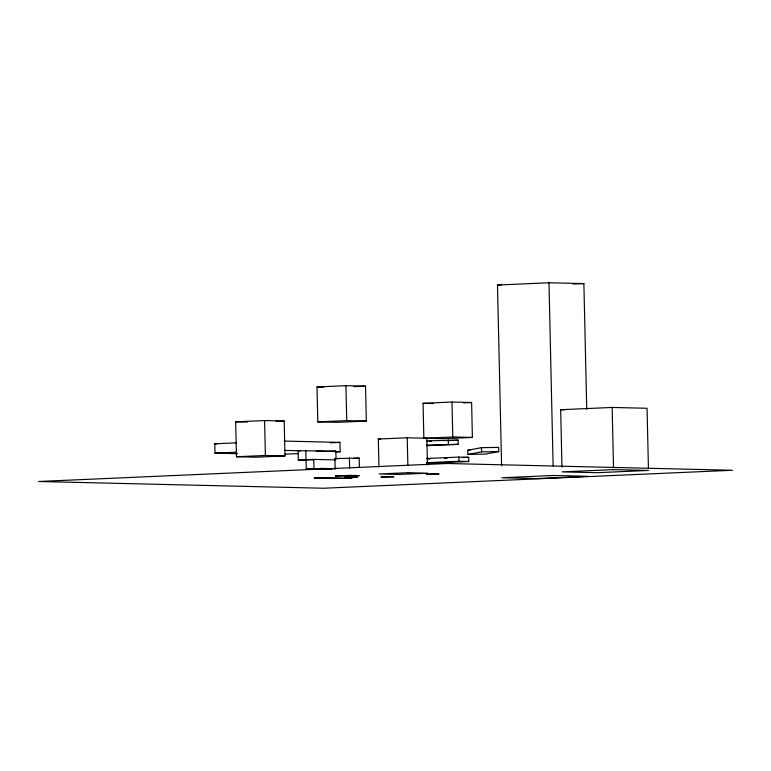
<?xml version="1.0" encoding="UTF-8"?>
<svg xmlns="http://www.w3.org/2000/svg" width="771" height="771" viewBox="0 0 771 771"><rect width="100%" height="100%" fill="white"/><g stroke="black" fill="none" stroke-linecap="round" stroke-linejoin="round"><path stroke-width="1.16" d="M467.795 450.225L481.49 447.672L498.654 447.382L498.741 451.575L485.055 454.129L467.891 454.418L467.795 450.225L470.088 450.187M467.891 454.418L481.586 451.864L498.741 451.575M501.593 465.78L497.488 285.029L548.971 282.764L583.878 283.583L586.731 409.276M573.104 284.065L583.878 283.583M317.006 386.946L345.928 385.673L365.541 386.146L366.341 421.072L337.419 422.344L317.806 421.882L317.006 386.946L323.936 387.109M353.976 386.647L365.541 386.146M423.067 403.31L451.989 402.038L471.601 402.51L472.392 437.436L443.47 438.709L423.857 438.236L423.067 403.31L433.447 403.561M463.496 402.867L471.601 402.51M235.666 421.824L264.588 420.552L284.2 421.014L285 455.94L256.078 457.213L236.466 456.75L235.666 421.824L247.202 422.103M276.105 421.371L284.2 421.014M561.972 467.101L560.671 409.709L612.155 407.445L647.062 408.273L648.421 468.055M317.806 421.882L346.728 420.609L366.341 421.072M237.564 453.666L215.003 453.136L214.791 443.797L236.311 442.853M378.956 466.985L378.32 439.046L407.242 437.774L426.855 438.236L427.462 465.009M423.857 438.236L452.779 436.964L472.392 437.436M330.374 442.814L339.934 442.39L340.146 451.729L335.366 451.941M426.614 440.867L458.08 440.145L458.167 444.337L426.883 445.715M429.196 441.417L431.606 441.311M447.247 440.617L458.08 440.145M215.003 453.136L236.524 452.191M336.05 459.275L335.857 451.102L298.078 450.736L298.29 460.075L306.704 460.268M426.71 445.06L458.167 444.337M328.128 451.44L335.857 451.102M285.145 454.148L298.29 453.57M236.466 456.75L265.388 455.478L285 455.94M298.29 460.075L313.758 459.391L335.395 459.901M335.154 469.009L334.913 458.533L359.18 458.128L359.392 467.448M353.619 458.379L359.18 458.128M426.373 458.504L458.861 457.078L468.662 457.309L468.758 461.501L426.652 463.352M427.751 459.111L430.16 459.005M444.597 458.369L447.007 458.263M462.648 457.579L468.662 457.309M426.469 462.696L458.957 461.27L468.758 461.501M305.817 450.389L306.241 469.067L321.709 468.392L336.127 468.729M497.488 285.029L501.102 285.106M560.671 409.709L564.285 409.796M378.32 439.046L380.623 439.094M284.113 441.07L339.934 442.39M214.791 443.797L217.162 443.855M284.326 450.409L300.488 450.784M316.11 451.16L327.077 451.421M335.395 451.613L340.146 451.729M334.913 458.533L339.279 458.639M306.029 459.728L313.238 459.901M332.002 469.154L313.97 468.729L313.758 459.391M306.241 469.067L314.655 469.269M612.155 407.445L613.504 467.226M548.971 282.764L553.125 465.915M481.49 447.672L481.586 451.864M458.861 457.078L458.957 461.27M451.989 402.038L452.779 436.964M448.269 439.913L448.365 444.106M407.242 437.774L407.878 465.713M349.379 457.897L349.62 468.373M345.928 385.673L346.728 420.609M264.588 420.552L265.388 455.478M447.411 463.506L38.55 481.49L323.589 488.236L732.45 470.262L447.411 463.506M349.774 475.36L335.318 475.996L359.585 475.591L349.774 475.36M408.032 472.7L379.11 473.972L398.723 474.435L427.645 473.163L408.032 472.7M321.921 477.731L314.183 478.068L351.962 478.444L321.921 477.731M352.434 476.873L344.704 477.21L357.677 476.998L352.434 476.873M433.842 473.924L426.112 474.271L439.085 474.049L433.842 473.924M388.661 476.7L380.932 477.037L393.914 476.825L388.661 476.7M613.562 469.616L562.078 471.881L596.985 472.71L648.469 470.445L613.562 469.616M553.347 475.485L501.863 477.75L536.77 478.579L588.254 476.314L553.347 475.485"/></g></svg>
